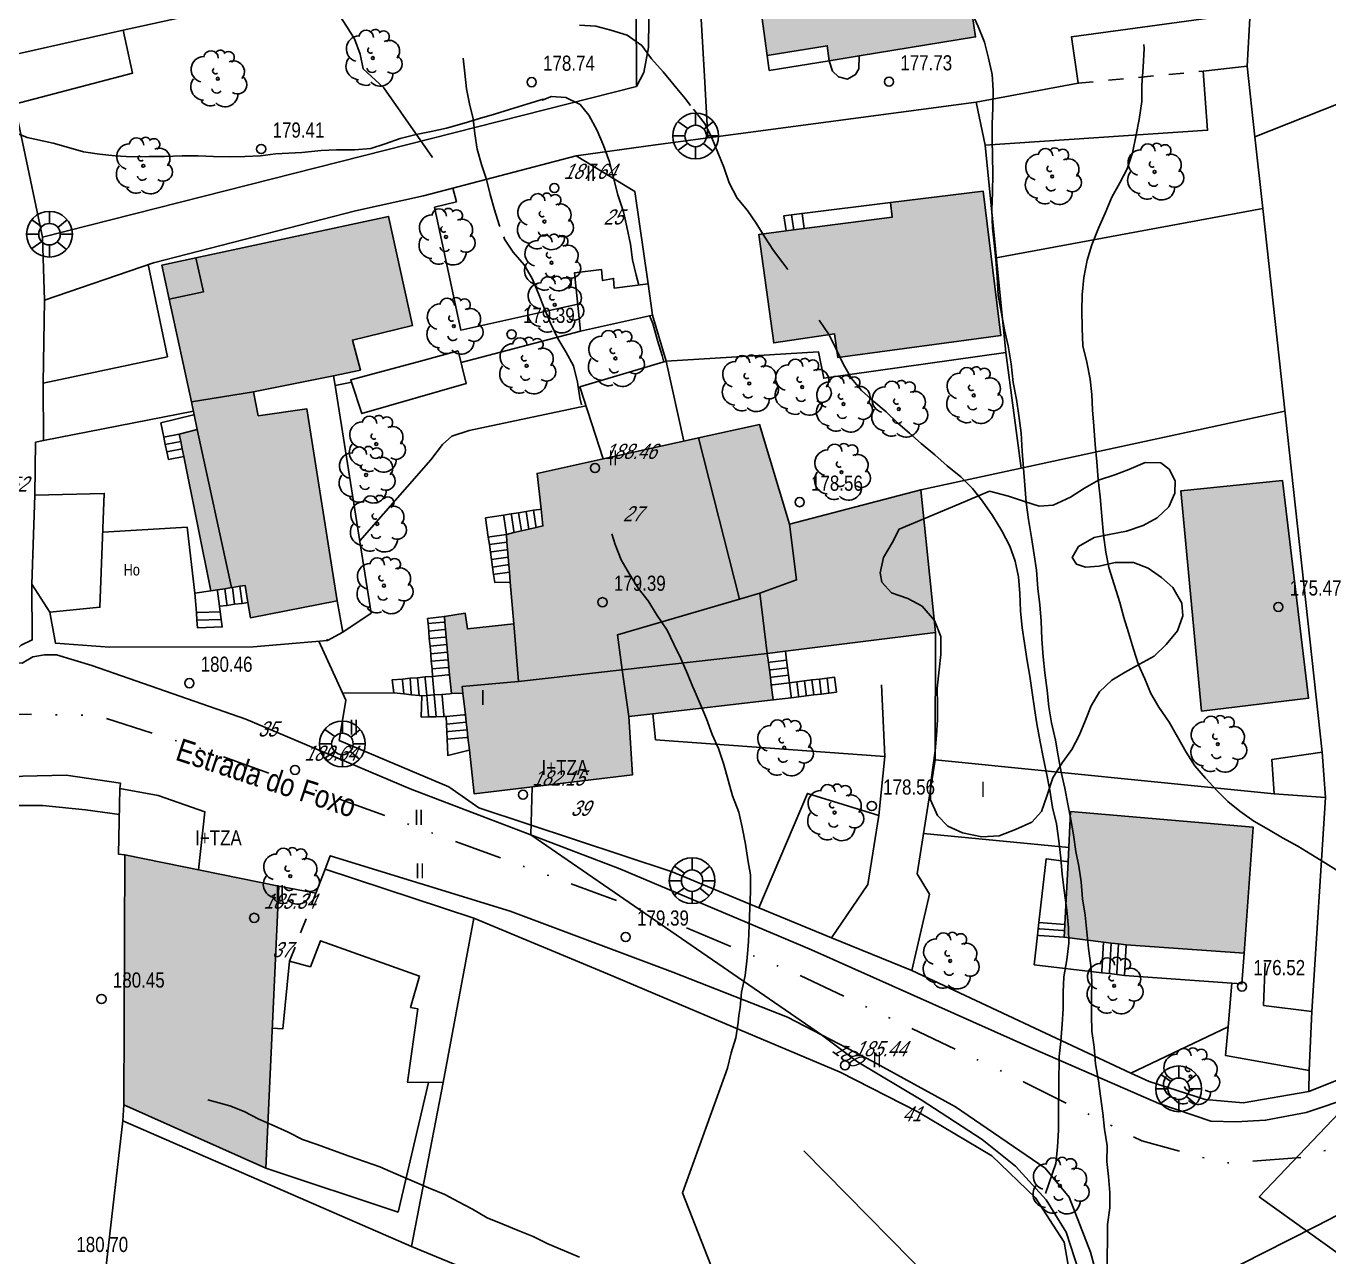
# Model space of a CAD drawing. Header units: metres. Extents: x 523256 to 524015, y 4669220 to 4669814.
# Drawn here: x 523503.6 to 523589.5, y 4669683.9 to 4669765.1 of the extents above; entities that cross this region are included whole.
import ezdxf
from ezdxf.enums import TextEntityAlignment as Align

# ---------------------------------------------------------------- set-up
doc = ezdxf.new("R2010")
doc.units = ezdxf.units.M
doc.header["$MEASUREMENT"] = 0
doc.linetypes.add('DISCONT', pattern=[2, 1, -1])
doc.linetypes.add('MORSE_D', pattern=[31.75, 12.7, -6.35, 0, -6.35, 0, -6.35])
for name, color, linetype in [('031006 Cota terreno', 9, 'Continuous'), ('031007 Cota edificio', 7, 'Continuous'), ('032011 Curva cada 1 m', 40, 'Continuous'), ('032015 Curva cada 5 m', 34, 'Continuous'), ('032022 Curva cada 1 m de baja fiabilidad', 40, 'Continuous'), ('033006 Texto cota terreno', 9, 'Continuous'), ('033007 Texto cota edificio', 9, 'Continuous'), ('033015 Texto curva maestra', 42, 'Continuous'), ('052001 Edificacion', 2, 'Continuous'), ('052004 Porche Tejavana', 7, 'Continuous'), ('052006 Division alturas', 9, 'Continuous'), ('052007 Medianera principal', 7, 'Continuous'), ('052016 Cobertizo', 7, 'Continuous'), ('052019 Cubierta edificio auxiliar', 9, 'DISCONT'), ('052020 Edificacion alero', 2, 'Continuous'), ('052024 Horreo', 7, 'Continuous'), ('052027 Edificacion por pie_alero', 2, 'Continuous'), ('052028 Edificacion pie nuevo', 2, 'Continuous'), ('053000 Textos varios', 7, 'Continuous'), ('053006 Texto altura edificio', 7, 'Continuous'), ('053009 Texto altura edificio predominante', 7, 'Continuous'), ('063001 Texto via urbana', 7, 'Continuous'), ('063002 Texto portal', 7, 'Continuous'), ('072001 Borde aglomerado u hormigon', 7, 'Continuous'), ('072003 Camino', 7, 'Continuous'), ('072004 Bordillo Acera', 1, 'Continuous'), ('072013 Escaleras', 1, 'Continuous'), ('072027 Pavimento', 9, 'Continuous'), ('082001 Valla Alambrada', 7, 'ALAMBRADA'), ('082002 Muro Tapia', 6, 'Continuous'), ('082003 Puerta', 7, 'Continuous'), ('101001 Arbol', 3, 'Continuous'), ('102002 Zona arbolada', 3, 'MASA'), ('102006 Seto', 3, 'SETO'), ('141001 Farola baculo', 7, 'Continuous'), ('202001 Eje Calle', 254, 'MORSE_D'), ('990001 Sombreados', 7, 'Continuous'), ('990005 Dibujo general', 7, 'Continuous')]:
    doc.layers.add(name, color=color, linetype=linetype)
doc.styles.get("Standard").update_dxf_attribs({"font": 'arial.ttf'})
doc.linetypes.add('ALAMBRADA', pattern='A,3,[131,GEOGRAMA.SHX,S=0.5,R=0,X=0,Y=0],3', length=6)
doc.linetypes.add('MASA', pattern='A,0.0001,[130,GEOGRAMA.SHX,S=0.5,R=180,X=0,Y=0],-2.9', length=2.9001)
doc.linetypes.add('SETO', pattern='A,0,-1.2,1,[135,GEOGRAMA.SHX,S=0.4,R=0,X=0.5,Y=-0.5],1', length=3.2)

# ---------------------------------------------------------------- blocks, each defined once
blk = doc.blocks.new('COTAP')
at = {"color": 0}
blk.add_circle((0, 0), 0.3, dxfattribs=at)
blk = doc.blocks.new('FAROLAG')
at = {"color": 0}
for p, q in [((-1.169, 0.956), (-0.51, 0.49)), ((0, 0.71), (0, 1.51)), ((1.173, 0.95), (0.553, 0.446)), ((-0.71, 0), (-1.51, 0)), ((0.71, 0), (1.51, 0)), ((-1.173, -0.95), (-0.51, -0.48)), ((0, -0.71), (0, -1.51)), ((1.127, -1.005), (0.511, -0.493))]:
    blk.add_line(p, q, dxfattribs=at)
for radius in [1.51, 0.71]:
    blk.add_circle((0, 0), radius, dxfattribs=at)
blk = doc.blocks.new('ARBOL')
at = {"color": 0}
blk.add_circle((0, 0), 0.0939, dxfattribs=at)
for centre, radius, start, end in [((-0.448, 1.368), 0.48, 359.28777, 173.60777), ((0.156, 1.551), 0.336, 23.15651, 160.46651), ((0.701, 1.409), 0.384, 301.57804, 139.32804), ((-0.902, 0.61), 0.852, 92.28, 254.58), ((1.05, 0.46), 0.708, 319.85562, 114.76562), ((-0.146, 0.514), 0.192, 119.14, 310.56), ((1.31, -0.398), 0.612, 235.52754, 62.02753), ((-0.89, -0.542), 0.888, 142.64, 266.54), ((-0.062, -0.614), 0.336, 189.64, 323.88), ((-0.482, -1.082), 0.72, 213.78, 295.32), ((0.478, -0.998), 0.852, 224.67, 0.24)]:
    blk.add_arc(centre, radius, start, end, dxfattribs=at)

msp = doc.modelspace()

# ---------------------------------------------------------------- hatches: boundary and pattern name
at = {"layer": '990001 Sombreados', "true_color": 0xafafaf}
for points in [[(523551.49849, 4669770.08038), (523552.44849, 4669763.13038), (523556.39849, 4669763.77038), (523556.52849, 4669762.78038), (523558.50849, 4669763.10038), (523566.17849, 4669764.35038), (523565.08849, 4669771.86038)], [(523560.56849, 4669753.43038), (523560.68849, 4669752.47038), (523554.87849, 4669751.72038), (523554.17849, 4669751.62038), (523553.68849, 4669751.56038), (523551.89849, 4669751.33038), (523552.86849, 4669744.17038), (523556.88849, 4669744.76038), (523557.08849, 4669743.22038), (523567.85849, 4669744.65038), (523566.67849, 4669754.19038)], [(523514.46849, 4669740.28038), (523513.00849, 4669747.05038), (523512.52849, 4669749.30038), (523514.76849, 4669749.78038), (523527.46849, 4669752.52038), (523529.05849, 4669745.33038), (523525.08849, 4669744.36038), (523525.61849, 4669742.37038), (523523.84849, 4669742.01038), (523518.56849, 4669740.94038)], [(523514.46849, 4669740.28038), (523514.64849, 4669739.43038), (523514.85849, 4669738.45038), (523513.66849, 4669738.16038), (523513.76849, 4669737.67038), (523513.86849, 4669737.18038), (523513.96849, 4669736.69038), (523515.75849, 4669727.82038), (523516.18849, 4669727.89038), (523516.67849, 4669727.96038), (523517.10849, 4669728.03038), (523517.17849, 4669728.04038), (523517.66849, 4669728.12038), (523518.01849, 4669728.17038), (523518.19849, 4669727.04038), (523518.35849, 4669726.04038), (523524.07849, 4669727.15038), (523522.07849, 4669739.83038), (523518.87849, 4669739.37038), (523518.56849, 4669740.94038)], [(523542.87849, 4669722.61038), (523536.04849, 4669721.83038), (523532.32849, 4669721.52038), (523532.37849, 4669721.06038), (523531.62849, 4669721.04038), (523531.48849, 4669722.28038), (523531.44849, 4669722.77038), (523531.40849, 4669723.27038), (523531.35849, 4669723.77038), (523531.31849, 4669724.27038), (523531.27849, 4669724.77038), (523531.22849, 4669725.27038), (523531.18849, 4669725.76038), (523531.15849, 4669726.13038), (523532.52849, 4669726.34038), (523532.66849, 4669725.31038), (523535.72849, 4669725.64038), (523535.49849, 4669728.40038), (523535.44849, 4669729.04038), (523535.39849, 4669729.54038), (523535.35849, 4669730.04038), (523535.31849, 4669730.54038), (523535.27849, 4669731.04038), (523535.23849, 4669731.54038), (523535.73849, 4669731.66038), (523536.22849, 4669731.77038), (523536.71849, 4669731.89038), (523537.20849, 4669732.00038), (523537.64849, 4669732.10038), (523537.52849, 4669733.20038), (523537.26849, 4669735.56038), (523541.61849, 4669736.52038), (523547.41849, 4669737.80038), (523547.91849, 4669737.91038), (523551.93849, 4669738.79038), (523553.91849, 4669732.22038), (523554.37849, 4669728.54038), (523551.95849, 4669727.66038), (523550.61849, 4669727.27038), (523542.55849, 4669724.91038)], [(523581.07642, 4669719.88254), (523579.71849, 4669734.41038), (523586.41849, 4669735.10038), (523588.13849, 4669720.73038)], [(523542.87849, 4669722.61038), (523543.30849, 4669719.52038), (523544.88849, 4669719.70038), (523552.83849, 4669720.62038), (523552.70849, 4669721.61038), (523552.64849, 4669722.10038), (523552.58849, 4669722.60038), (523552.52849, 4669723.10038), (523552.44849, 4669723.69038), (523553.64849, 4669723.84038), (523563.54849, 4669725.07038), (523562.57849, 4669734.48038), (523553.91849, 4669732.22038), (523554.37849, 4669728.54038), (523551.95849, 4669727.66038), (523550.61849, 4669727.27038), (523542.55849, 4669724.91038)], [(523542.87849, 4669722.61038), (523543.30849, 4669719.52038), (523543.56849, 4669715.69038), (523533.11849, 4669714.43038), (523532.79849, 4669717.31038), (523532.69849, 4669718.15038), (523532.64849, 4669718.65038), (523532.58849, 4669719.15038), (523532.53849, 4669719.64038), (523532.37849, 4669721.06038), (523532.32849, 4669721.52038), (523536.04849, 4669721.83038)], [(523572.27849, 4669709.96038), (523572.44849, 4669713.26038), (523584.49849, 4669712.23038), (523583.89849, 4669703.92038), (523576.11849, 4669704.47038), (523575.61849, 4669704.53038), (523575.11849, 4669704.59038), (523574.62849, 4669704.65038), (523572.01849, 4669704.97038), (523572.03849, 4669705.40038), (523572.06849, 4669705.82038)], [(523510.08849, 4669710.40038), (523510.01849, 4669693.92038), (523519.36849, 4669689.75038), (523520.23849, 4669708.34038)]]:
    msp.add_hatch(color=253, dxfattribs=at).paths.add_polyline_path(points, flags=0)

# ---------------------------------------------------------------- linework, layer by layer
at = {"layer": '032011 Curva cada 1 m'}
for points, elevation in [([(523524.05, 4669766.06), (523524.69, 4669765.07), (523525.23, 4669764.22), (523525.59, 4669763.22), (523525.8, 4669762.24), (523527.16, 4669761), (523530.37, 4669756.4)], 179), ([(523565.89, 4669766.05), (523566.36, 4669765.04), (523566.77, 4669764.01), (523567.04, 4669762.96), (523567.27, 4669761.88), (523567.34, 4669760.85), (523567.32, 4669759.67), (523567.28, 4669758.6), (523567.28, 4669757.58), (523567.29, 4669756.52), (523567.31, 4669755.3), (523567.3, 4669754.11), (523567.26, 4669752.94), (523567.29, 4669751.75), (523567.4, 4669750.75), (523567.52, 4669749.67), (523567.6, 4669748.54), (523567.68, 4669747.31), (523567.89, 4669746.11), (523568.1, 4669745.03), (523568.33, 4669743.98), (523568.54, 4669742.79), (523568.67, 4669741.56), (523568.89, 4669740.45), (523569.03, 4669739.38), (523569.18, 4669738.21), (523569.25, 4669737.04), (523569.35, 4669735.9), (523569.43, 4669734.78), (523569.53, 4669733.64), (523569.67, 4669732.52), (523569.87, 4669731.33), (523570.05, 4669730.2), (523570.2, 4669729.18), (523570.29, 4669727.97), (523570.41, 4669726.89), (523570.51, 4669725.82), (523570.55, 4669724.64), (523570.63, 4669723.46), (523570.74, 4669722.41), (523570.9, 4669721.25), (523571.02, 4669720.17), (523571.19, 4669719.11), (523571.45, 4669717.96), (523571.63, 4669716.93), (523571.82, 4669715.86), (523572.07, 4669714.8), (523572.27, 4669713.76), (523572.47, 4669712.73), (523572.64, 4669711.73), (523572.8, 4669710.63), (523573, 4669709.65), (523573.14, 4669708.63), (523573.24, 4669707.5), (523573.41, 4669706.42), (523573.53, 4669705.32), (523573.63, 4669704.24), (523573.79, 4669703.11), (523573.84, 4669702.04), (523573.83, 4669700.98), (523573.82, 4669699.82), (523573.86, 4669698.77), (523574, 4669697.73), (523574.1, 4669696.62), (523574.29, 4669695.5), (523574.42, 4669694.49), (523574.57, 4669693.37), (523574.69, 4669692.32), (523574.85, 4669691.21), (523574.84, 4669690.19), (523574.95, 4669689.19), (523575.04, 4669688.13), (523575.03, 4669687.12), (523574.88, 4669686.02), (523574.86, 4669682.89)], 177), ([(523540.06, 4669765.13), (523541.14, 4669765.06), (523542.14, 4669764.81), (523543.2, 4669764.46), (523544.17, 4669763.79), (523544.82, 4669762.92), (523545.59, 4669762.05), (523546.29, 4669761.2), (523547.03, 4669760.3), (523547.39, 4669759.84)], 178), ([(523577.28, 4669763.86), (523577.3, 4669763.58), (523577.24, 4669762.37), (523577.15, 4669761.17), (523577.14, 4669760.09), (523576.97, 4669758.91), (523576.77, 4669757.9), (523576.53, 4669756.71), (523576.18, 4669755.66), (523575.7, 4669754.73), (523575.16, 4669753.78), (523574.73, 4669752.72), (523574.28, 4669751.75), (523573.86, 4669750.65), (523573.54, 4669749.63), (523573.32, 4669748.48), (523573.21, 4669747.35), (523573.2, 4669746.32), (523573.21, 4669745.15), (523573.25, 4669743.97), (523573.52, 4669742.91), (523573.73, 4669741.79), (523573.84, 4669740.78), (523573.89, 4669739.76), (523573.98, 4669738.68), (523574.08, 4669737.48), (523574.19, 4669736.32), (523574.27, 4669735.17), (523574.39, 4669734.01), (523574.51, 4669732.75), (523574.63, 4669731.51), (523574.77, 4669730.36), (523574.97, 4669729.35), (523575.33, 4669728.23), (523575.7, 4669727.06), (523575.96, 4669726.06), (523576.26, 4669725.07), (523576.59, 4669723.98), (523576.93, 4669722.93), (523577.34, 4669722.01), (523577.75, 4669721.04), (523578.27, 4669720.14), (523578.94, 4669719.16), (523579.51, 4669718.19), (523580.07, 4669717.18), (523580.64, 4669716.28), (523581.34, 4669715.46), (523582.09, 4669714.64), (523582.82, 4669713.93), (523583.62, 4669713.29), (523584.54, 4669712.62), (523585.5, 4669712.07), (523586.42, 4669711.53), (523587.44, 4669710.97), (523588.3, 4669710.46), (523589.26, 4669709.85), (523590.14, 4669709.31)], 176), ([(523532.4, 4669762.96), (523532.5, 4669761.96), (523532.6, 4669760.93), (523532.8, 4669759.94), (523533.04, 4669758.96), (523533.17, 4669757.96), (523533.32, 4669756.94), (523533.6, 4669755.94), (523533.92, 4669754.94), (523534.18, 4669753.96), (523534.46, 4669752.94), (523534.76, 4669751.96), (523534.8, 4669751.85)], 179), ([(523547.58, 4669759.6), (523547.65, 4669759.51), (523548.35, 4669758.61), (523548.78, 4669757.69), (523549.19, 4669756.74), (523549.58, 4669755.77), (523549.94, 4669754.73), (523550.47, 4669753.71), (523551.15, 4669752.91), (523551.72, 4669752.06), (523552.29, 4669751.14), (523552.86, 4669750.27), (523553.48, 4669749.45), (523553.81, 4669749.01)], 178), ([(523535.07, 4669751.16), (523535.12, 4669751.02), (523535.69, 4669750.15), (523536.41, 4669749.32), (523536.95, 4669748.43), (523537.34, 4669747.48), (523537.75, 4669746.42), (523538.14, 4669745.47), (523538.63, 4669744.47), (523539.17, 4669743.58), (523539.66, 4669742.65), (523539.94, 4669741.58), (523540.08, 4669740.55), (523540.19, 4669740.09)], 179), ([(523555.86, 4669745.67), (523556.52, 4669744.7), (523556.99, 4669743.75), (523557.48, 4669742.74), (523558, 4669741.82), (523558.66, 4669741.03), (523559.48, 4669740.31), (523560.28, 4669739.62), (523561.04, 4669738.91), (523561.82, 4669738.22), (523562.59, 4669737.53), (523563.5, 4669736.78), (523564.32, 4669736.07), (523565.2, 4669735.35), (523565.98, 4669734.56), (523566.65, 4669733.74), (523567.3, 4669732.78), (523567.92, 4669731.77), (523568.44, 4669730.77), (523568.79, 4669729.78), (523569.01, 4669728.75), (523569.11, 4669727.65), (523569.15, 4669726.51), (523569.25, 4669725.38), (523569.42, 4669724.36), (523569.59, 4669723.21), (523569.76, 4669722.2), (523569.91, 4669721.11), (523570.06, 4669720.05), (523570.23, 4669719.05), (523570.45, 4669717.85), (523570.65, 4669716.84), (523570.85, 4669715.8), (523571.08, 4669714.68), (523571.26, 4669713.53), (523571.51, 4669712.46), (523571.68, 4669711.32), (523571.8, 4669710.19), (523571.89, 4669709.12), (523572.04, 4669707.91), (523572.21, 4669706.75), (523572.31, 4669705.6), (523572.34, 4669704.59), (523572.2, 4669703.49), (523572.01, 4669702.37), (523571.97, 4669701.35), (523571.96, 4669700.24), (523571.9, 4669699.24), (523571.81, 4669698.1), (523571.69, 4669697.1), (523571.68, 4669695.31), (523571.66, 4669693.24), (523571.65, 4669692.24), (523571.58, 4669691.12), (523571.47, 4669690.04), (523570.8, 4669688.08)], 178), ([(523542.2, 4669731.57), (523542.42, 4669730.87), (523542.81, 4669729.86), (523543.37, 4669728.92), (523543.94, 4669728), (523544.59, 4669727.17), (523545.19, 4669726.2), (523545.84, 4669725.22), (523546.29, 4669724.3), (523546.74, 4669723.35), (523547.19, 4669722.35), (523547.52, 4669721.54)], 179), ([(523550.58, 4669699.81), (523550.53, 4669699.34), (523550.37, 4669698.33), (523550.07, 4669697.35), (523549.82, 4669696.34), (523546.85, 4669688.11), (523549.36, 4669681.72), (523553.62, 4669678.56), (523555.31, 4669675.62), (523555.96, 4669672.84), (523556.21, 4669670.06), (523555.92, 4669666.99), (523553.63, 4669660.18), (523554.23, 4669652.92), (523554.24, 4669651.79), (523554.19, 4669650.67), (523554.1, 4669649.54), (523554, 4669648.38), (523553.98, 4669648.24)], 179), ([(523592.35, 4669695.69), (523584.89, 4669687.86), (523590.24, 4669684.01)], 176), ([(523515.55, 4669694.24), (523517.01, 4669693.86), (523517.95, 4669693.48), (523518.92, 4669692.98), (523519.92, 4669692.54), (523520.86, 4669692.11), (523521.8, 4669691.64), (523522.77, 4669691.3), (523523.84, 4669690.91), (523524.88, 4669690.53), (523525.88, 4669690.18), (523526.9, 4669689.82), (523527.94, 4669689.37), (523529.02, 4669688.91), (523530.11, 4669688.45), (523531.18, 4669688), (523532.09, 4669687.51), (523533.01, 4669687.04), (523533.97, 4669686.47), (523535, 4669686.04), (523536.02, 4669685.62), (523537, 4669685.23), (523537.97, 4669684.75), (523539.07, 4669684.29), (523540.06, 4669683.87)], 181), ([(523554.85, 4669690.88), (523564.78, 4669680.82), (523565.21, 4669671.21), (523565.22, 4669670.01), (523565.26, 4669668.93), (523565.29, 4669667.87), (523565.35, 4669666.8), (523565.42, 4669666.16)], 178)]:
    msp.add_lwpolyline(points, dxfattribs=dict(at, elevation=elevation))
at = {"layer": '032015 Curva cada 5 m', "elevation": 180}
for points in [[(523496.86849, 4669760.43038), (523503.62849, 4669757.73038), (523505.35849, 4669757.34038), (523506.35849, 4669757.05038), (523507.34849, 4669756.78038), (523508.39849, 4669756.61038), (523509.43849, 4669756.50038), (523510.52849, 4669756.45038), (523511.66849, 4669756.46038), (523512.69849, 4669756.47038), (523513.85849, 4669756.51038), (523514.90849, 4669756.50038), (523515.92849, 4669756.46038), (523516.94849, 4669756.45038), (523517.99849, 4669756.47038), (523519.01849, 4669756.50038), (523520.01849, 4669756.64038), (523521.75849, 4669756.72038), (523523.01849, 4669756.87038), (523524.03849, 4669756.91038), (523525.21849, 4669756.90038), (523526.29849, 4669756.99038), (523527.24849, 4669757.30038), (523528.23849, 4669757.66038), (523529.29849, 4669757.92038), (523530.28849, 4669758.12038), (523531.29849, 4669758.34038), (523532.44849, 4669758.67038), (523533.45849, 4669758.97038), (523534.44849, 4669759.26038), (523535.44849, 4669759.56038), (523536.58849, 4669759.91038), (523537.65849, 4669760.25038), (523537.60849, 4669760.19038), (523538.21849, 4669760.42038), (523539.16849, 4669760.36038), (523540.09849, 4669759.90038), (523540.67849, 4669759.19038), (523541.21849, 4669758.19038), (523541.64849, 4669757.19038), (523542.03849, 4669756.11038), (523542.32849, 4669754.98038), (523542.58849, 4669753.93038), (523542.96849, 4669752.82038), (523543.17849, 4669751.82038), (523543.41849, 4669750.68038), (523543.54849, 4669749.66038), (523543.79849, 4669748.63038), (523543.97849, 4669747.99038)], [(523544.68849, 4669745.97038), (523544.88849, 4669745.45038), (523545.19849, 4669744.34038), (523545.50849, 4669743.35038), (523545.61849, 4669742.91038)], [(523536.94849, 4669714.89038), (523536.84849, 4669711.73038), (523556.02849, 4669698.53038), (523558.39849, 4669696.75038), (523562.59849, 4669694.24038), (523566.60849, 4669691.63038), (523568.80849, 4669689.88038), (523570.84849, 4669687.65038), (523572.14849, 4669685.53038), (523573.00849, 4669682.87038)]]:
    msp.add_lwpolyline(points, dxfattribs=at)
at = {"layer": '032022 Curva cada 1 m de baja fiabilidad', "elevation": 179}
msp.add_lwpolyline([(523547.52, 4669721.54), (523547.63, 4669721.29), (523548.01, 4669720.36), (523548.43, 4669719.37), (523548.81, 4669718.34), (523549.22, 4669717.41), (523549.58, 4669716.36), (523549.86, 4669715.34), (523550.16, 4669714.29), (523550.57, 4669713.23), (523550.79, 4669712.23), (523551, 4669711.12), (523551.17, 4669710.08), (523551.34, 4669709.08), (523551.33, 4669707.98), (523551.3, 4669706.92), (523551.26, 4669705.74), (523551.2, 4669704.69), (523551.11, 4669703.62), (523550.99, 4669702.44), (523550.74, 4669701.36), (523550.65, 4669700.34), (523550.58, 4669699.81)], dxfattribs=at)
at = {"layer": '052001 Edificacion', "flags": 128}
msp.add_lwpolyline([(523562.57849, 4669734.48038), (523563.54849, 4669725.07038), (523553.64849, 4669723.84038), (523552.44849, 4669723.69038), (523552.52849, 4669723.10038), (523552.58849, 4669722.60038), (523552.64849, 4669722.10038), (523552.70849, 4669721.61038), (523552.83849, 4669720.62038), (523544.88849, 4669719.70038)], dxfattribs=at)
at = {"layer": '052004 Porche Tejavana', "flags": 128}
for points in [[(523541.61849, 4669736.52038), (523540.08849, 4669741.28038), (523545.76849, 4669742.96038), (523546.94849, 4669737.70038)], [(523572.06849, 4669705.82038), (523570.35849, 4669705.95038), (523570.83849, 4669710.15038), (523572.17849, 4669709.97038), (523572.27849, 4669709.96038)]]:
    msp.add_lwpolyline(points, dxfattribs=at)
at = {"layer": '052006 Division alturas', "flags": 128}
for points in [[(523514.76849, 4669749.78038), (523515.25849, 4669747.54038), (523513.00849, 4669747.05038)], [(523517.10849, 4669728.03038), (523514.85849, 4669738.45038)], [(523547.91849, 4669737.91038), (523550.61849, 4669727.27038)], [(523551.95849, 4669727.66038), (523552.44849, 4669723.69038), (523542.87849, 4669722.61038)], [(523535.72849, 4669725.64038), (523536.04849, 4669721.83038)]]:
    msp.add_lwpolyline(points, dxfattribs=at)
at = {"layer": '052007 Medianera principal', "flags": 128}
for points in [[(523514.46849, 4669740.28038), (523518.56849, 4669740.94038)], [(523553.91849, 4669732.22038), (523554.37849, 4669728.54038), (523551.95849, 4669727.66038), (523550.61849, 4669727.27038), (523542.55849, 4669724.91038), (523542.87849, 4669722.61038)], [(523542.87849, 4669722.61038), (523536.04849, 4669721.83038), (523532.32849, 4669721.52038), (523532.37849, 4669721.06038)], [(523543.30849, 4669719.52038), (523542.87849, 4669722.61038)]]:
    msp.add_lwpolyline(points, dxfattribs=at)
at = {"layer": '052016 Cobertizo', "flags": 128}
for points in [[(523566.21849, 4669760.06038), (523566.81849, 4669757.22038), (523581.48849, 4669758.20038), (523581.18849, 4669762.09038), (523584.08849, 4669762.43038), (523584.29849, 4669765.97038), (523572.51849, 4669764.36038), (523572.94849, 4669761.30038), (523566.21849, 4669760.06038)], [(523502.13849, 4669763.04038), (523509.97849, 4669764.80038), (523510.57849, 4669761.96038), (523502.80849, 4669759.91038), (523502.13849, 4669763.04038)], [(523544.87849, 4669746.01038), (523544.58849, 4669748.07038), (523542.34849, 4669747.79038), (523542.30849, 4669748.43038), (523541.58849, 4669748.28038), (523541.51849, 4669749.01038), (523539.73849, 4669748.80038), (523540.13849, 4669744.95038), (523544.87849, 4669746.01038)], [(523505.12849, 4669726.42038), (523503.93849, 4669728.25038), (523504.14849, 4669734.12038), (523508.71849, 4669734.24038), (523508.43849, 4669726.74038), (523505.12849, 4669726.42038)], [(523589.04849, 4669717.18038), (523589.24849, 4669714.19038), (523585.86849, 4669714.44038), (523585.72849, 4669716.70038), (523589.04849, 4669717.18038)], [(523514.93849, 4669709.42038), (523515.35849, 4669713.25038), (523512.26849, 4669714.32038), (523509.75849, 4669714.78038), (523509.66849, 4669710.45038), (523510.08849, 4669710.40038)], [(523559.79849, 4669713.00038), (523559.06849, 4669708.44038), (523556.67849, 4669704.94038), (523551.89849, 4669706.91038), (523555.09849, 4669714.46038), (523559.79849, 4669713.00038)], [(523522.67849, 4669707.88038), (523523.28849, 4669709.46038), (523533.09849, 4669706.24038), (523531.07849, 4669695.39038), (523528.71849, 4669695.42038), (523529.39849, 4669700.26038), (523528.92849, 4669700.34038), (523529.51849, 4669702.41038), (523522.97849, 4669704.74038), (523522.31849, 4669703.02038), (523520.94849, 4669703.39038)], [(523520.23849, 4669708.34038), (523522.67849, 4669707.88038)], [(523519.79849, 4669698.98038), (523520.49849, 4669698.94038), (523520.94849, 4669703.39038)]]:
    msp.add_lwpolyline(points, dxfattribs=at)
at = {"layer": '052019 Cubierta edificio auxiliar', "flags": 128}
for points in [[(523572.94849, 4669761.30038), (523581.18849, 4669762.09038)], [(523520.94849, 4669703.39038), (523522.67849, 4669707.88038)]]:
    msp.add_lwpolyline(points, dxfattribs=at)
at = {"layer": '052020 Edificacion alero', "flags": 128}
msp.add_lwpolyline([(523581.07642, 4669719.88254), (523579.71849, 4669734.41038), (523586.41849, 4669735.10038), (523588.13849, 4669720.73038), (523581.07642, 4669719.88254)], dxfattribs=at)
at = {"layer": '052024 Horreo', "flags": 128}
msp.add_lwpolyline([(523532.05849, 4669743.64038), (523532.58849, 4669741.49038), (523525.69849, 4669739.51038), (523525.02849, 4669741.59038), (523524.97849, 4669741.73038), (523529.57849, 4669742.97038), (523532.05849, 4669743.64038)], dxfattribs=at)
at = {"layer": '052027 Edificacion por pie_alero', "flags": 128}
for points in [[(523551.49849, 4669770.08038), (523552.44849, 4669763.13038), (523556.39849, 4669763.77038), (523556.52849, 4669762.78038), (523558.50849, 4669763.10038), (523566.17849, 4669764.35038), (523565.08849, 4669771.86038), (523551.49849, 4669770.08038)], [(523560.56849, 4669753.43038), (523560.68849, 4669752.47038), (523554.87849, 4669751.72038), (523554.17849, 4669751.62038), (523553.68849, 4669751.56038), (523551.89849, 4669751.33038), (523552.86849, 4669744.17038), (523556.88849, 4669744.76038), (523557.08849, 4669743.22038), (523567.85849, 4669744.65038), (523566.67849, 4669754.19038), (523560.56849, 4669753.43038)], [(523514.76849, 4669749.78038), (523527.46849, 4669752.52038), (523529.05849, 4669745.33038), (523525.08849, 4669744.36038), (523525.61849, 4669742.37038), (523523.84849, 4669742.01038), (523518.56849, 4669740.94038)], [(523514.46849, 4669740.28038), (523513.00849, 4669747.05038), (523512.52849, 4669749.30038), (523514.76849, 4669749.78038)], [(523518.56849, 4669740.94038), (523518.87849, 4669739.37038), (523522.07849, 4669739.83038), (523524.07849, 4669727.15038), (523518.35849, 4669726.04038), (523518.19849, 4669727.04038), (523518.01849, 4669728.17038), (523517.66849, 4669728.12038), (523517.17849, 4669728.04038), (523517.10849, 4669728.03038), (523516.67849, 4669727.96038), (523516.18849, 4669727.89038), (523515.75849, 4669727.82038), (523513.96849, 4669736.69038), (523513.86849, 4669737.18038), (523513.76849, 4669737.67038), (523513.66849, 4669738.16038), (523514.85849, 4669738.45038), (523514.64849, 4669739.43038), (523514.46849, 4669740.28038)], [(523532.37849, 4669721.06038), (523531.62849, 4669721.04038), (523531.48849, 4669722.28038), (523531.44849, 4669722.77038), (523531.40849, 4669723.27038), (523531.35849, 4669723.77038), (523531.31849, 4669724.27038), (523531.27849, 4669724.77038), (523531.22849, 4669725.27038), (523531.18849, 4669725.76038), (523531.15849, 4669726.13038), (523532.52849, 4669726.34038), (523532.66849, 4669725.31038), (523535.72849, 4669725.64038), (523535.49849, 4669728.40038), (523535.44849, 4669729.04038), (523535.39849, 4669729.54038), (523535.35849, 4669730.04038), (523535.31849, 4669730.54038), (523535.27849, 4669731.04038), (523535.23849, 4669731.54038), (523535.73849, 4669731.66038), (523536.22849, 4669731.77038), (523536.71849, 4669731.89038), (523537.20849, 4669732.00038), (523537.64849, 4669732.10038), (523537.52849, 4669733.20038), (523537.26849, 4669735.56038), (523541.61849, 4669736.52038), (523547.41849, 4669737.80038), (523547.91849, 4669737.91038), (523551.93849, 4669738.79038), (523553.91849, 4669732.22038)], [(523553.91849, 4669732.22038), (523562.57849, 4669734.48038)], [(523543.30849, 4669719.52038), (523543.56849, 4669715.69038), (523533.11849, 4669714.43038), (523532.79849, 4669717.31038), (523532.69849, 4669718.15038), (523532.64849, 4669718.65038), (523532.58849, 4669719.15038), (523532.53849, 4669719.64038), (523532.37849, 4669721.06038)], [(523544.88849, 4669719.70038), (523543.30849, 4669719.52038)], [(523572.27849, 4669709.96038), (523572.44849, 4669713.26038), (523584.49849, 4669712.23038), (523583.89849, 4669703.92038), (523576.11849, 4669704.47038), (523575.61849, 4669704.53038), (523575.11849, 4669704.59038), (523574.62849, 4669704.65038), (523572.01849, 4669704.97038), (523572.03849, 4669705.40038), (523572.06849, 4669705.82038), (523572.27849, 4669709.96038)]]:
    msp.add_lwpolyline(points, dxfattribs=at)
at = {"layer": '052028 Edificacion pie nuevo', "flags": 128}
msp.add_lwpolyline([(523510.08849, 4669710.40038), (523510.01849, 4669693.92038), (523519.36849, 4669689.75038), (523520.23849, 4669708.34038), (523510.08849, 4669710.40038)], dxfattribs=at)
at = {"layer": '072001 Borde aglomerado u hormigon', "flags": 128}
for points in [[(523504.77849, 4669747.00038), (523504.63849, 4669751.14038)], [(523503.93849, 4669728.25038), (523503.97849, 4669724.58038), (523503.23849, 4669724.24038), (523502.84849, 4669723.88038), (523502.71849, 4669723.53038), (523502.73849, 4669723.17038), (523502.91849, 4669723.07038), (523503.30849, 4669723.04038), (523504.01849, 4669723.47038), (523504.78849, 4669723.60038), (523505.57849, 4669723.59038), (523507.89849, 4669722.89038), (523518.06849, 4669719.35038), (523528.88849, 4669714.77038), (523542.71849, 4669709.49038), (523555.36849, 4669704.14038), (523570.08849, 4669697.57038), (523578.26849, 4669694.00038), (523581.68849, 4669692.84038), (523583.33849, 4669692.79038), (523585.30849, 4669692.90038), (523587.98849, 4669693.41038), (523594.12849, 4669695.47038)], [(523561.96849, 4669702.77038), (523556.67849, 4669704.94038)]]:
    msp.add_lwpolyline(points, dxfattribs=at)
at = {"layer": '072003 Camino', "flags": 128}
msp.add_lwpolyline([(523543.82849, 4669761.09038), (523544.30849, 4669762.00038), (523544.61849, 4669763.65038), (523544.62849, 4669765.52038), (523544.78849, 4669770.09038), (523544.70849, 4669773.00038), (523544.45849, 4669777.69038), (523543.16849, 4669791.08038)], dxfattribs=at)
at = {"layer": '072004 Bordillo Acera', "flags": 128}
for points in [[(523552.44849, 4669763.13038), (523552.57849, 4669762.14038), (523556.52849, 4669762.78038), (523556.74849, 4669762.09038), (523557.13849, 4669761.72038), (523557.73849, 4669761.56038), (523558.26849, 4669761.87038), (523558.48849, 4669762.26038), (523558.50849, 4669763.10038)], [(523560.56849, 4669753.43038), (523554.73849, 4669752.71038), (523554.87849, 4669751.72038)]]:
    msp.add_lwpolyline(points, dxfattribs=at)
at = {"layer": '072013 Escaleras', "flags": 128}
for points in [[(523554.04849, 4669752.62038), (523553.54849, 4669752.56038), (523553.68849, 4669751.56038)], [(523554.73849, 4669752.71038), (523554.04849, 4669752.62038)], [(523554.17849, 4669751.62038), (523554.16849, 4669751.73038), (523554.04849, 4669752.62038)], [(523512.65849, 4669737.96038), (523512.45849, 4669738.90038), (523514.52849, 4669739.40038), (523514.64849, 4669739.43038)], [(523512.65849, 4669737.96038), (523512.75849, 4669737.98038), (523513.66849, 4669738.16038)], [(523512.65849, 4669737.96038), (523512.74849, 4669737.47038)], [(523512.74849, 4669737.47038), (523512.84849, 4669737.49038), (523513.76849, 4669737.67038)], [(523512.74849, 4669737.47038), (523512.84849, 4669736.98038)], [(523513.86849, 4669737.18038), (523512.94849, 4669737.00038), (523512.84849, 4669736.98038)], [(523512.84849, 4669736.98038), (523512.94849, 4669736.49038), (523513.96849, 4669736.69038)], [(523535.04849, 4669732.82038), (523533.86849, 4669732.63038), (523534.04849, 4669731.37038)], [(523534.04849, 4669731.37038), (523534.14849, 4669731.38038), (523535.23849, 4669731.54038), (523535.06849, 4669732.72038), (523535.04849, 4669732.82038)], [(523535.54849, 4669732.90038), (523535.04849, 4669732.82038)], [(523536.04849, 4669732.97038), (523535.54849, 4669732.90038)], [(523535.54849, 4669732.90038), (523535.56849, 4669732.80038), (523535.72849, 4669731.76038), (523535.73849, 4669731.66038)], [(523536.53849, 4669733.05038), (523536.04849, 4669732.97038)], [(523536.04849, 4669732.97038), (523536.22849, 4669731.77038)], [(523537.02849, 4669733.13038), (523536.53849, 4669733.05038)], [(523536.53849, 4669733.05038), (523536.71849, 4669731.89038)], [(523537.02849, 4669733.13038), (523537.42849, 4669733.19038), (523537.52849, 4669733.20038)], [(523537.20849, 4669732.00038), (523537.18849, 4669732.10038), (523537.02849, 4669733.13038)], [(523534.04849, 4669731.37038), (523534.11849, 4669730.87038)], [(523534.11849, 4669730.87038), (523535.27849, 4669731.04038)], [(523534.11849, 4669730.87038), (523534.18849, 4669730.38038)], [(523535.31849, 4669730.54038), (523535.21849, 4669730.53038), (523534.28849, 4669730.39038), (523534.18849, 4669730.38038)], [(523534.18849, 4669730.38038), (523534.25849, 4669729.88038)], [(523534.25849, 4669729.88038), (523535.35849, 4669730.04038)], [(523534.25849, 4669729.88038), (523534.32849, 4669729.39038)], [(523535.39849, 4669729.54038), (523535.29849, 4669729.53038), (523534.32849, 4669729.39038)], [(523534.32849, 4669729.39038), (523534.39849, 4669728.89038)], [(523534.39849, 4669728.89038), (523534.49849, 4669728.91038), (523535.44849, 4669729.04038)], [(523517.81849, 4669726.99038), (523517.66849, 4669728.12038)], [(523534.39849, 4669728.89038), (523534.47849, 4669728.37038), (523535.49849, 4669728.40038)], [(523515.75849, 4669727.82038), (523514.69849, 4669727.66038), (523514.79849, 4669726.39038)], [(523516.32849, 4669726.80038), (523516.19849, 4669727.79038), (523516.18849, 4669727.89038)], [(523516.81849, 4669726.86038), (523516.80849, 4669726.96038), (523516.67849, 4669727.96038)], [(523517.31849, 4669726.93038), (523517.17849, 4669728.04038)], [(523514.79849, 4669726.39038), (523514.89849, 4669726.39038), (523516.36849, 4669726.43038)], [(523514.79849, 4669726.39038), (523514.82849, 4669725.89038)], [(523516.32849, 4669726.80038), (523516.81849, 4669726.86038)], [(523516.36849, 4669726.43038), (523516.32849, 4669726.80038)], [(523516.43849, 4669725.93038), (523516.36849, 4669726.43038)], [(523516.81849, 4669726.86038), (523517.31849, 4669726.93038)], [(523517.31849, 4669726.93038), (523517.81849, 4669726.99038)], [(523517.81849, 4669726.99038), (523518.19849, 4669727.04038)], [(523514.82849, 4669725.89038), (523514.86849, 4669725.39038), (523516.49849, 4669725.44038), (523516.43849, 4669725.93038)], [(523514.82849, 4669725.89038), (523516.43849, 4669725.93038)], [(523531.15849, 4669726.13038), (523530.04849, 4669725.99038), (523530.07849, 4669725.67038)], [(523530.07849, 4669725.67038), (523531.08849, 4669725.75038), (523531.18849, 4669725.76038)], [(523530.07849, 4669725.67038), (523530.11849, 4669725.17038)], [(523530.11849, 4669725.17038), (523531.12849, 4669725.26038), (523531.22849, 4669725.27038)], [(523530.11849, 4669725.17038), (523530.15849, 4669724.67038)], [(523531.27849, 4669724.77038), (523531.17849, 4669724.76038), (523530.15849, 4669724.67038)], [(523530.15849, 4669724.67038), (523530.20849, 4669724.17038)], [(523530.20849, 4669724.17038), (523531.31849, 4669724.27038)], [(523530.20849, 4669724.17038), (523530.24849, 4669723.67038)], [(523553.64849, 4669723.84038), (523553.71849, 4669723.24038)], [(523530.24849, 4669723.67038), (523531.35849, 4669723.77038)], [(523530.24849, 4669723.67038), (523530.28849, 4669723.18038)], [(523530.28849, 4669723.18038), (523531.40849, 4669723.27038)], [(523530.28849, 4669723.18038), (523530.33849, 4669722.68038)], [(523552.52849, 4669723.10038), (523552.62849, 4669723.11038), (523553.71849, 4669723.24038)], [(523553.71849, 4669723.24038), (523553.77849, 4669722.75038)], [(523529.38849, 4669722.09038), (523528.88849, 4669722.05038)], [(523529.87849, 4669722.14038), (523529.38849, 4669722.09038)], [(523529.38849, 4669722.09038), (523529.48849, 4669720.91038)], [(523530.37849, 4669722.18038), (523529.87849, 4669722.14038)], [(523529.98849, 4669720.92038), (523529.88849, 4669722.04038), (523529.87849, 4669722.14038)], [(523531.44849, 4669722.77038), (523531.34849, 4669722.77038), (523530.33849, 4669722.68038)], [(523530.33849, 4669722.68038), (523530.37849, 4669722.18038)], [(523530.37849, 4669722.18038), (523531.38849, 4669722.27038), (523531.48849, 4669722.28038)], [(523530.37849, 4669722.18038), (523530.48849, 4669720.96038)], [(523553.77849, 4669722.75038), (523552.68849, 4669722.61038), (523552.58849, 4669722.60038)], [(523553.83849, 4669722.25038), (523552.74849, 4669722.12038), (523552.64849, 4669722.10038)], [(523553.77849, 4669722.75038), (523553.83849, 4669722.25038)], [(523553.83849, 4669722.25038), (523553.90849, 4669721.76038)], [(523555.88849, 4669722.00038), (523556.38849, 4669722.07038)], [(523556.50849, 4669721.07038), (523557.00849, 4669721.14038), (523556.87849, 4669722.13038), (523556.38849, 4669722.07038)], [(523556.38849, 4669722.07038), (523556.50849, 4669721.07038)], [(523528.38849, 4669722.00038), (523527.70849, 4669721.94038), (523527.82849, 4669721.09038), (523528.47849, 4669721.02038)], [(523528.88849, 4669722.05038), (523528.38849, 4669722.00038)], [(523528.38849, 4669722.00038), (523528.39849, 4669721.90038), (523528.47849, 4669721.02038)], [(523528.97849, 4669720.97038), (523528.96849, 4669721.07038), (523528.88849, 4669722.05038)], [(523552.70849, 4669721.61038), (523552.80849, 4669721.62038), (523553.90849, 4669721.76038)], [(523553.90849, 4669721.76038), (523554.39849, 4669721.82038)], [(523554.02849, 4669720.76038), (523554.01849, 4669720.86038), (523553.90849, 4669721.76038)], [(523554.39849, 4669721.82038), (523554.89849, 4669721.88038)], [(523554.52849, 4669720.83038), (523554.50849, 4669720.93038), (523554.39849, 4669721.82038)], [(523554.89849, 4669721.88038), (523555.38849, 4669721.94038)], [(523554.89849, 4669721.88038), (523555.00849, 4669720.99038), (523555.01849, 4669720.89038)], [(523555.38849, 4669721.94038), (523555.88849, 4669722.00038)], [(523555.38849, 4669721.94038), (523555.51849, 4669720.95038)], [(523555.88849, 4669722.00038), (523556.00849, 4669721.01038)], [(523528.47849, 4669721.02038), (523528.97849, 4669720.97038)], [(523528.97849, 4669720.97038), (523529.48849, 4669720.91038)], [(523529.48849, 4669720.91038), (523529.65849, 4669720.90038)], [(523530.10849, 4669719.50038), (523529.62849, 4669719.49038), (523529.65849, 4669720.90038)], [(523529.65849, 4669720.90038), (523529.98849, 4669720.92038)], [(523529.98849, 4669720.92038), (523530.48849, 4669720.96038)], [(523529.98849, 4669720.92038), (523530.09849, 4669719.60038), (523530.10849, 4669719.50038)], [(523530.48849, 4669720.96038), (523530.98849, 4669720.99038)], [(523530.48849, 4669720.96038), (523530.60849, 4669719.51038)], [(523531.62849, 4669721.04038), (523531.51849, 4669721.03038), (523530.98849, 4669720.99038)], [(523531.11849, 4669719.53038), (523531.10849, 4669719.63038), (523530.99849, 4669720.89038), (523530.98849, 4669720.99038)], [(523552.83849, 4669720.62038), (523554.02849, 4669720.76038)], [(523554.02849, 4669720.76038), (523554.52849, 4669720.83038)], [(523554.52849, 4669720.83038), (523555.01849, 4669720.89038)], [(523555.01849, 4669720.89038), (523555.51849, 4669720.95038)], [(523555.51849, 4669720.95038), (523556.00849, 4669721.01038)], [(523556.00849, 4669721.01038), (523556.50849, 4669721.07038)], [(523530.60849, 4669719.51038), (523530.10849, 4669719.50038)], [(523531.11849, 4669719.53038), (523530.60849, 4669719.51038)], [(523531.27849, 4669719.53038), (523531.11849, 4669719.53038)], [(523532.53849, 4669719.64038), (523532.43849, 4669719.63038), (523531.27849, 4669719.53038)], [(523531.29849, 4669719.03038), (523531.27849, 4669719.53038)], [(523531.29849, 4669719.03038), (523532.58849, 4669719.15038)], [(523531.31849, 4669718.53038), (523531.29849, 4669719.03038)], [(523531.31849, 4669718.53038), (523531.41849, 4669718.54038), (523532.64849, 4669718.65038)], [(523531.33849, 4669718.03038), (523531.31849, 4669718.53038)], [(523532.69849, 4669718.15038), (523532.59849, 4669718.14038), (523531.33849, 4669718.03038)], [(523532.79849, 4669717.31038), (523532.69849, 4669717.29038), (523531.37849, 4669716.96038), (523531.33849, 4669718.03038)], [(523570.31849, 4669705.53038), (523570.35849, 4669705.95038)], [(523574.50849, 4669702.63038), (523570.04849, 4669703.16038), (523570.26849, 4669705.10038)], [(523570.26849, 4669705.10038), (523570.31849, 4669705.53038)], [(523570.26849, 4669705.10038), (523570.36849, 4669705.09038), (523572.01849, 4669704.97038)], [(523570.31849, 4669705.53038), (523570.41849, 4669705.53038), (523571.93849, 4669705.41038), (523572.03849, 4669705.40038)], [(523574.50849, 4669702.63038), (523574.50849, 4669702.73038), (523574.62849, 4669704.65038)], [(523575.00849, 4669702.57038), (523575.00849, 4669702.67038), (523575.11849, 4669704.59038)], [(523575.49849, 4669702.51038), (523575.50849, 4669702.61038), (523575.61849, 4669704.53038)], [(523575.00849, 4669702.57038), (523574.50849, 4669702.63038)], [(523575.49849, 4669702.51038), (523575.00849, 4669702.57038)], [(523575.99849, 4669702.45038), (523575.49849, 4669702.51038)]]:
    msp.add_lwpolyline(points, dxfattribs=at)
at = {"layer": '072027 Pavimento', "flags": 128}
for points in [[(523539.94849, 4669746.73038), (523532.22849, 4669745.02038), (523530.50849, 4669753.12038), (523531.94849, 4669753.47038), (523531.71849, 4669754.38038)], [(523504.68849, 4669741.51038), (523512.88849, 4669743.26038), (523511.62849, 4669749.34038)], [(523540.48849, 4669740.02038), (523532.77849, 4669738.39038), (523531.63849, 4669738.01038), (523531.03849, 4669737.48038), (523530.25849, 4669736.45038), (523525.57849, 4669731.11038)], [(523563.54849, 4669725.07038), (523563.52849, 4669716.67038)], [(523509.75849, 4669714.78038), (523509.78849, 4669715.14038), (523506.21849, 4669715.67038), (523503.35849, 4669715.59038), (523500.16849, 4669715.29038), (523494.38849, 4669713.34038), (523486.85849, 4669709.34038), (523477.76849, 4669704.58038), (523467.09849, 4669699.69038), (523455.83849, 4669694.58038), (523448.74849, 4669691.33038), (523440.99849, 4669686.64038), (523434.08849, 4669681.34038), (523428.25849, 4669676.13038), (523419.83163, 4669667.62355)], [(523562.75849, 4669711.82038), (523572.32849, 4669710.89038)], [(523523.28849, 4669709.46038), (523523.62849, 4669710.35038), (523535.48849, 4669706.69038), (523546.21849, 4669702.67038), (523553.78849, 4669699.69038), (523559.39849, 4669696.78038), (523564.86849, 4669693.78038), (523570.76849, 4669689.75038), (523572.34849, 4669687.82038), (523573.75849, 4669684.21038), (523574.58849, 4669681.13038), (523574.53849, 4669679.74038), (523574.30849, 4669678.73038), (523570.48849, 4669670.73038), (523568.64849, 4669667.36038), (523566.97849, 4669664.90038), (523564.73849, 4669662.18038), (523561.94849, 4669659.19038), (523560.44849, 4669658.26038), (523559.45849, 4669657.95038), (523557.55849, 4669657.45038)]]:
    msp.add_lwpolyline(points, dxfattribs=at)
at = {"layer": '082001 Valla Alambrada', "flags": 128}
for points in [[(523584.60031, 4669757.7611), (523612.19762, 4669768.70635)], [(523584.08849, 4669762.43038), (523584.60031, 4669757.7611)], [(523584.60031, 4669757.7611), (523585.11777, 4669753.04025)], [(523567.54849, 4669749.78038), (523585.11777, 4669753.04025)], [(523585.11777, 4669753.04025), (523589.04849, 4669717.18038)], [(523545.76849, 4669742.96038), (523544.87849, 4669746.01038)], [(523525.02849, 4669741.59038), (523524.92849, 4669741.57038), (523523.94849, 4669741.37038)], [(523586.57849, 4669739.67038), (523562.57849, 4669734.48038)], [(523546.16849, 4669709.28038), (523533.42849, 4669713.50038), (523531.44849, 4669714.90038), (523524.21849, 4669717.94038)], [(523545.07849, 4669718.00038), (523560.20849, 4669716.90038)], [(523509.71849, 4669713.07038), (523507.48849, 4669713.38038), (523504.64849, 4669713.67038), (523502.70849, 4669713.67038), (523501.03849, 4669713.59038), (523498.61849, 4669713.23038)], [(523589.24849, 4669714.19038), (523588.34849, 4669700.08038)], [(523533.09849, 4669706.24038), (523541.90849, 4669702.55038), (523550.22849, 4669699.05038), (523557.25849, 4669696.07038), (523562.36849, 4669693.45038), (523567.24849, 4669690.56038), (523570.13849, 4669687.78038), (523572.02849, 4669684.85038), (523572.50849, 4669682.10038), (523572.01849, 4669679.42038), (523566.60849, 4669668.05038), (523563.75849, 4669669.46038)], [(523598.58952, 4669698.98624), (523598.54849, 4669698.96038), (523588.16849, 4669694.80038)], [(523588.63849, 4669685.91038), (523599.13849, 4669691.32038), (523612.32849, 4669698.03038), (523619.93849, 4669687.72038), (523631.94849, 4669670.36038), (523644.88849, 4669655.20038)], [(523531.07849, 4669695.39038), (523528.97849, 4669684.57038)], [(523509.93849, 4669692.87038), (523510.01849, 4669693.92038)], [(523509.93849, 4669692.87038), (523506.57849, 4669663.62038), (523530.66849, 4669658.85038)], [(523528.97849, 4669684.57038), (523509.93849, 4669692.87038)], [(523541.85849, 4669679.26038), (523528.97849, 4669684.57038)]]:
    msp.add_lwpolyline(points, dxfattribs=at)
at = {"layer": '082002 Muro Tapia', "flags": 128}
for points in [[(523547.55849, 4669774.58038), (523548.29849, 4669761.77038)], [(523543.82849, 4669761.09038), (523504.63849, 4669751.14038), (523502.80849, 4669759.91038)], [(523545.07849, 4669757.23038), (523566.21849, 4669760.06038)], [(523544.58849, 4669748.07038), (523543.70849, 4669754.16038), (523539.84849, 4669756.50038), (523529.76849, 4669753.87038)], [(523504.68849, 4669741.51038), (523504.77849, 4669747.00038), (523511.95849, 4669749.45038), (523525.29849, 4669752.89038)], [(523540.13849, 4669744.95038), (523532.24849, 4669742.88038)], [(523523.84849, 4669742.01038), (523523.94849, 4669741.37038), (523526.32849, 4669726.35038), (523524.45849, 4669725.09038)], [(523514.59849, 4669739.66038), (523504.70849, 4669737.74038), (523504.18849, 4669737.63038)], [(523508.61849, 4669731.69038), (523514.19849, 4669732.01038), (523514.69849, 4669727.66038)], [(523524.45849, 4669725.09038), (523524.07849, 4669727.15038)], [(523524.45849, 4669725.09038), (523523.44849, 4669724.54038)], [(523523.44849, 4669724.54038), (523518.53849, 4669724.12038), (523509.05849, 4669724.10038)], [(523523.40849, 4669724.64038), (523523.44849, 4669724.54038)], [(523559.79849, 4669713.00038), (523560.20849, 4669716.90038), (523559.96849, 4669721.63038)], [(523524.44849, 4669721.07038), (523527.82849, 4669721.09038)], [(523563.14849, 4669707.81038), (523562.32849, 4669709.15038), (523563.52849, 4669716.67038), (523585.86849, 4669714.44038)], [(523588.17849, 4669696.19038), (523588.34849, 4669700.08038), (523585.17849, 4669700.48038), (523585.28849, 4669703.29038)], [(523576.42946, 4669696.01085), (523561.96849, 4669702.77038)], [(523583.08849, 4669701.94038), (523582.83567, 4669699.06904)], [(523576.42946, 4669696.01085), (523582.83567, 4669699.06904)], [(523582.83567, 4669699.06904), (523582.66849, 4669697.17038), (523588.17849, 4669696.19038)], [(523588.17849, 4669696.19038), (523588.16849, 4669694.80038), (523583.82849, 4669694.06038), (523581.32849, 4669694.27038), (523577.62849, 4669695.45038), (523576.42946, 4669696.01085)], [(523530.10849, 4669695.40038), (523528.09849, 4669686.84038), (523519.36849, 4669689.75038)], [(523575.99849, 4669673.28038), (523578.53849, 4669678.64038), (523579.87849, 4669680.77038), (523580.42849, 4669681.42038), (523581.27849, 4669682.17038), (523585.12849, 4669684.13038)]]:
    msp.add_lwpolyline(points, dxfattribs=at)
at = {"layer": '082003 Puerta', "flags": 128}
for points in [[(523548.29849, 4669761.77038), (523548.51849, 4669757.69038)], [(523539.84849, 4669756.50038), (523545.07849, 4669757.23038)], [(523525.29849, 4669752.89038), (523529.76849, 4669753.87038)], [(523504.70849, 4669737.74038), (523504.68849, 4669741.51038)], [(523504.14849, 4669734.12038), (523504.18849, 4669737.63038)], [(523509.05849, 4669724.10038), (523505.49849, 4669724.37038), (523505.12849, 4669726.42038)], [(523524.21849, 4669717.94038), (523524.65849, 4669720.61038), (523522.86849, 4669724.49038)], [(523544.88849, 4669719.70038), (523545.07849, 4669718.00038)], [(523551.89849, 4669706.91038), (523546.16849, 4669709.28038)], [(523561.96849, 4669702.77038), (523563.14849, 4669707.81038)], [(523585.12849, 4669684.13038), (523588.63849, 4669685.91038)]]:
    msp.add_lwpolyline(points, dxfattribs=at)
at = {"layer": '102002 Zona arbolada', "flags": 128}
msp.add_lwpolyline([(523567.09849, 4669734.39038), (523568.35849, 4669734.07038), (523569.39849, 4669733.72038), (523570.36849, 4669733.40038), (523571.30849, 4669733.47038), (523572.43849, 4669734.00038), (523573.36849, 4669734.59038), (523574.29849, 4669735.11038), (523575.36849, 4669735.47038), (523576.29849, 4669735.83038), (523577.36849, 4669736.29038), (523578.39849, 4669736.26038), (523578.94849, 4669735.85038), (523579.33849, 4669735.07038), (523579.31849, 4669734.27038), (523578.92849, 4669733.36038), (523578.15849, 4669732.64038), (523577.22849, 4669732.12038), (523576.12849, 4669731.76038), (523574.99849, 4669731.53038), (523573.99849, 4669731.33038), (523572.96849, 4669730.74038), (523572.55849, 4669730.02038), (523572.84849, 4669729.57038), (523573.42849, 4669729.38038), (523574.33849, 4669729.45038), (523575.39849, 4669729.69038), (523576.59849, 4669729.69038), (523577.56849, 4669729.31038), (523578.44849, 4669728.70038), (523579.18849, 4669728.03038), (523579.77849, 4669727.00038), (523579.84849, 4669726.16038), (523579.49849, 4669725.19038), (523578.75849, 4669724.28038), (523577.95849, 4669723.50038), (523576.99849, 4669722.98038), (523576.05849, 4669722.45038), (523575.15849, 4669721.93038), (523574.35849, 4669721.15038), (523573.80849, 4669720.24038), (523573.42849, 4669719.30038), (523573.01849, 4669718.27038), (523572.53849, 4669717.36038), (523571.89849, 4669716.48038), (523571.28849, 4669715.48038), (523570.87849, 4669714.28038), (523570.52849, 4669713.27038), (523569.88849, 4669712.56038), (523568.81849, 4669712.07038), (523568.12849, 4669711.81038), (523567.72849, 4669711.67038), (523566.59849, 4669711.60038), (523565.32849, 4669711.85038), (523564.35849, 4669712.30038), (523563.67849, 4669713.01038), (523563.21849, 4669714.04038), (523563.20849, 4669715.01038), (523563.36849, 4669716.17038), (523563.51849, 4669717.27038), (523563.60849, 4669718.30038), (523563.66849, 4669719.31038), (523563.66849, 4669720.31038), (523563.65849, 4669721.41038), (523563.77849, 4669722.60038), (523563.89849, 4669723.61038), (523563.89849, 4669724.80038), (523563.46849, 4669725.87038), (523562.65849, 4669726.80038), (523561.71849, 4669727.31038), (523560.64849, 4669727.69038), (523559.99849, 4669728.40038), (523559.89849, 4669729.01038), (523560.11849, 4669730.01038), (523560.68849, 4669730.99038), (523561.13849, 4669731.89038), (523565.06849, 4669733.54038), (523567.09849, 4669734.39038)], dxfattribs=at)
at = {"layer": '102006 Seto', "flags": 128}
for points in [[(523509.97849, 4669764.80038), (523543.77849, 4669772.21038), (523543.82849, 4669761.09038)], [(523545.76849, 4669742.96038), (523555.81849, 4669743.59038), (523556.16849, 4669741.84038), (523568.16849, 4669743.53038), (523566.81849, 4669757.22038)], [(523568.16849, 4669743.53038), (523569.17849, 4669735.91038)]]:
    msp.add_lwpolyline(points, dxfattribs=at)
at = {"layer": '202001 Eje Calle', "ltscale": 0.25, "flags": 128}
msp.add_lwpolyline([(523500.76849, 4669719.49038), (523502.19849, 4669719.70038), (523508.24849, 4669719.60038), (523515.26849, 4669717.36038), (523544.89849, 4669706.53038), (523554.45849, 4669702.52038), (523569.34849, 4669695.44038), (523577.14849, 4669691.54038), (523582.51849, 4669690.07038), (523587.88849, 4669690.46038), (523595.10849, 4669692.81038), (523601.93849, 4669696.32038), (523611.84849, 4669702.65038), (523615.45849, 4669706.45038), (523619.25849, 4669714.07038), (523623.16849, 4669723.73038), (523626.18849, 4669732.81038), (523633.09849, 4669749.64038), (523636.90849, 4669758.33038), (523641.25849, 4669766.78038), (523647.60849, 4669774.78038), (523653.74849, 4669779.56038), (523658.43849, 4669781.32038), (523666.23849, 4669782.79038), (523672.67849, 4669783.76038)], dxfattribs=at)
at = {"layer": '990005 Dibujo general', "flags": 128}
msp.add_lwpolyline([(523576.11849, 4669704.47038), (523575.99849, 4669702.45038), (523583.08849, 4669701.94038), (523583.74849, 4669701.89038), (523583.89849, 4669703.92038)], dxfattribs=at)

# ---------------------------------------------------------------- block references
at = {"layer": '031006 Cota terreno'}
for p in [(523536.91, 4669761.37, 178.74), (523560.47, 4669761.4, 177.73), (523519.07, 4669756.96, 179.41), (523535.58, 4669744.74, 179.39), (523554.58, 4669733.67, 178.56), (523541.58, 4669727.07, 179.39), (523586.15, 4669726.76, 175.47), (523514.33, 4669721.73, 180.46), (523559.34, 4669713.63, 178.56), (523543.11, 4669704.99, 179.39), (523583.75, 4669701.72, 176.52), (523508.54, 4669700.9, 180.45)]:
    msp.add_blockref('COTAP', p, dxfattribs=at)
at = {"layer": '031007 Cota edificio'}
for p in [(523538.4, 4669754.39, 187.64), (523541.08, 4669735.92, 188.46), (523521.3, 4669716.01, 189.64), (523536.33, 4669714.37, 182.15), (523518.61, 4669706.25, 185.34), (523557.57, 4669696.52, 185.44)]:
    msp.add_blockref('COTAP', p, dxfattribs=at)
at = {"layer": '101001 Arbol'}
for p in [(523526.43849, 4669762.96038), (523516.20849, 4669761.60038), (523511.29849, 4669755.85038), (523577.98849, 4669755.45038), (523571.23849, 4669755.15038), (523537.74849, 4669752.17038), (523531.25849, 4669751.16038), (523538.21849, 4669749.46038), (523538.42849, 4669746.68038), (523531.77849, 4669745.28038), (523536.57849, 4669742.66038), (523542.42849, 4669743.15038), (523551.25849, 4669741.49038), (523554.74849, 4669741.26038), (523557.46849, 4669740.14038), (523566.05849, 4669740.71038), (523561.11849, 4669739.81038), (523526.65849, 4669737.50038), (523557.33849, 4669735.65038), (523525.98849, 4669735.46038), (523526.72849, 4669732.23038), (523527.16849, 4669728.16038), (523582.15849, 4669717.71038), (523553.56849, 4669717.47038), (523556.88849, 4669713.19038), (523520.98849, 4669709.00038), (523564.50849, 4669703.41038), (523575.31849, 4669701.77038), (523580.35849, 4669695.79038), (523571.74849, 4669688.57038)]:
    msp.add_blockref('ARBOL', p, dxfattribs=at)
at = {"layer": '141001 Farola baculo'}
for p in [(523547.71849, 4669757.82038), (523505.10849, 4669751.34038), (523524.42849, 4669717.72038), (523547.48849, 4669708.70038), (523579.57849, 4669694.97038)]:
    msp.add_blockref('FAROLAG', p, dxfattribs=at)

# ---------------------------------------------------------------- texts
at = {"layer": '033006 Texto cota terreno', "width": 0.8}
for s, p in [('178.74', (523537.66, 4669762.12, 178.74)), ('177.73', (523561.22, 4669762.15, 177.73)), ('179.41', (523519.82, 4669757.71, 179.41)), ('179.39', (523536.33, 4669745.49, 179.39)), ('178.56', (523555.33, 4669734.42, 178.56)), ('179.39', (523542.33, 4669727.82, 179.39)), ('175.47', (523586.9, 4669727.51, 175.47)), ('180.46', (523515.08, 4669722.48, 180.46)), ('178.56', (523560.09, 4669714.38, 178.56)), ('179.39', (523543.86, 4669705.74, 179.39)), ('176.52', (523584.5, 4669702.47, 176.52)), ('180.45', (523509.29, 4669701.65, 180.45)), ('180.70', (523506.88, 4669684.21, 180.7))]:
    msp.add_text(s, height=1, dxfattribs=at).set_placement(p)
at = {"layer": '033007 Texto cota edificio', "oblique": 25, "width": 0.8}
for s, p in [('187.64', (523539, 4669754.99, 187.64)), ('188.46', (523541.68, 4669736.52, 188.46)), ('188.52', (523500.19, 4669734.36, 188.52)), ('189.64', (523521.9, 4669716.61, 189.64)), ('182.15', (523536.93, 4669714.97, 182.15)), ('185.34', (523519.21, 4669706.85, 185.34)), ('185.44', (523558.17, 4669697.12, 185.44))]:
    msp.add_text(s, height=1, dxfattribs=at).set_placement(p)
at = {"layer": '033015 Texto curva maestra', "oblique": 25, "width": 0.8}
msp.add_text('180', height=1, rotation=323.09, dxfattribs=at).set_placement((523557.68849, 4669697.29038, 180), align=Align.MIDDLE_CENTER)
at = {"layer": '053000 Textos varios', "width": 0.8}
msp.add_text('Ho', height=0.75, dxfattribs=at).set_placement((523510, 4669728.83))
at = {"layer": '053006 Texto altura edificio', "width": 0.8}
for s, p in [('I', (523533.53, 4669720.28)), ('I+TZA', (523537.56, 4669715.67)), ('I+TZA', (523514.71417, 4669711.02784)), ('II', (523529.23, 4669708.85))]:
    msp.add_text(s, height=1, dxfattribs=at).set_placement(p)
at = {"layer": '053009 Texto altura edificio predominante', "width": 0.8}
for p in [(523540.5, 4669754.86), (523541.96, 4669736.09), (523524.87, 4669718.33), (523529.16, 4669712.38), (523519.99, 4669707.41), (523559.37, 4669696.4)]:
    msp.add_text('II', height=1, rotation=359.99, dxfattribs=at).set_placement(p)
msp.add_text('I', height=1, dxfattribs=at).set_placement((523566.52, 4669714.23))
at = {"layer": '063001 Texto via urbana', "width": 0.8}
msp.add_text('Estrada do Foxo', height=1.5, rotation=341.7739669, dxfattribs=at).set_placement((523513.34305, 4669716.69458))
at = {"layer": '063002 Texto portal', "oblique": 25, "width": 0.8}
for s, p in [('25', (523541.63762, 4669751.98)), ('27', (523542.90762, 4669732.4)), ('35', (523518.83762, 4669718.21)), ('39', (523539.46143, 4669712.98)), ('37', (523519.77762, 4669703.65)), ('41', (523561.33048, 4669692.82))]:
    msp.add_text(s, height=1, dxfattribs=at).set_placement(p)

doc.saveas('drawing.dxf')
